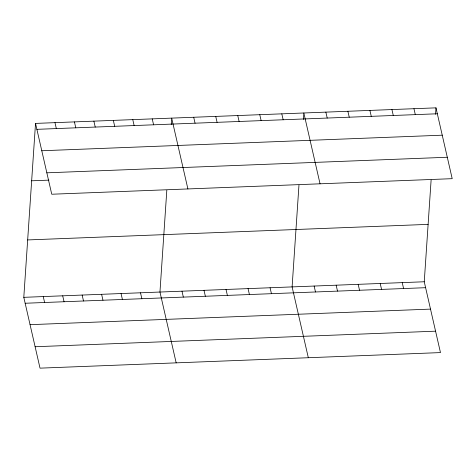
<?xml version="1.0" encoding="UTF-8"?>
<svg xmlns="http://www.w3.org/2000/svg" width="476" height="476" viewBox="0 0 476 476"><rect width="100%" height="100%" fill="white"/><g stroke="black" fill="none" stroke-linecap="round" stroke-linejoin="round"><path stroke-width="0.71" d="M431.113 180.023L424.253 281.768L440.473 352.591L40.02 368.15L23.8 297.327L35.527 123.409L435.98 107.85L452.2 178.673L51.747 194.232L35.527 123.409M166.814 190.293L159.954 292.038L176.174 362.861M171.241 124.575L171.681 118.119L187.901 188.942M298.964 185.158L292.103 286.903L308.323 357.726M303.396 119.44L303.831 112.985L320.05 183.807M435.546 114.305L435.98 107.85M36.884 129.335L437.337 113.776M41.787 150.749L442.24 135.19M46.838 172.818L447.297 157.258M31.654 180.803L48.945 180.13M27.668 239.934L428.126 224.375M23.8 297.327L424.253 281.768M25.157 303.254L425.609 287.694M30.059 324.668L430.518 309.108M35.117 346.736L435.57 331.177M413.953 108.706L415.31 114.627M391.927 109.557L393.283 115.484M369.906 110.414L371.262 116.34M402.232 282.625L403.588 288.545M347.879 111.271L349.235 117.197M380.205 283.476L381.562 289.402M325.852 112.128L327.208 118.054M358.178 284.333L359.535 290.259M336.157 285.189L337.514 291.116M281.804 113.841L283.16 119.762M314.13 286.046L315.487 291.972M259.777 114.692L261.134 120.618M237.756 115.549L239.113 121.475M270.076 287.76L271.439 293.68M215.729 116.406L217.086 122.332M248.055 288.611L249.412 294.537M193.702 117.263L195.059 123.189M226.029 289.467L227.385 295.394M204.002 290.324L205.364 296.25M152.231 118.875L153.587 124.801M181.981 291.181L183.337 297.107M132.78 119.631L134.137 125.557M113.33 120.386L114.686 126.313M140.503 292.794L141.86 298.72M93.879 121.142L95.236 127.068M121.053 293.549L122.409 299.475M74.429 121.898L75.785 127.824M101.602 294.305L102.959 300.231M54.978 122.653L56.335 128.579M82.152 295.06L83.508 300.987M62.701 295.816L64.058 301.742M43.251 296.572L44.607 302.498"/></g></svg>
